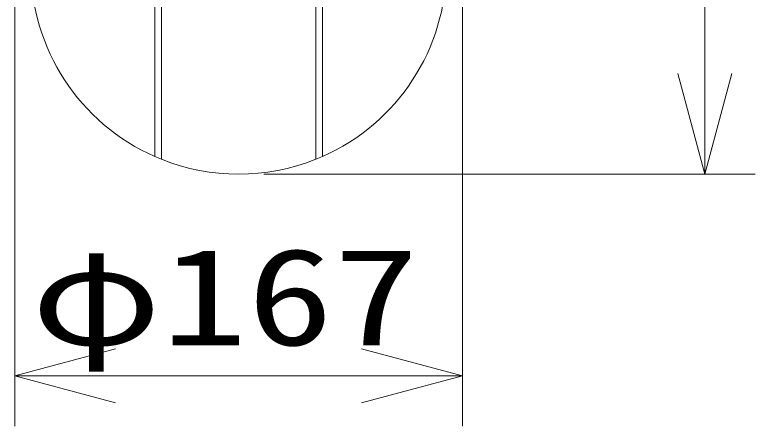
# Model space of a CAD drawing. Units: millimetres on the paper. Extents: x -62 to 64, y -59 to 59.
# Drawn here: x -23.3 to -4.95, y 11.52 to 21.72 of the extents above; entities that cross this region are included whole.
import ezdxf
from ezdxf.enums import TextEntityAlignment as Align

# ---------------------------------------------------------------- set-up
doc = ezdxf.new("R2010")
doc.units = ezdxf.units.MM
for name, color, linetype, lineweight in [('0-2_GAIKEI', 4, 'Continuous', 9), ('0-3_0', 7, 'Continuous', 9), ('0-4_SUNPO', 7, 'Continuous', 9)]:
    doc.layers.add(name, color=color, linetype=linetype, lineweight=lineweight)
doc.styles.add('ＭＳ ゴシック', font='')
doc.styles.get('ＭＳ ゴシック').set_extended_font_data('MS Gothic')

# ---------------------------------------------------------------- blocks, each defined once
blk = doc.blocks.new('_Open30')
at = {"layer": '0-3_0'}
blk.add_line((0, 0), (-1, 0), dxfattribs=at)
blk.add_lwpolyline([(-1, 0.2679), (0, 0), (-1, -0.2679)], dxfattribs=at)

msp = doc.modelspace()

# ---------------------------------------------------------------- linework, layer by layer
at = {"layer": '0-2_GAIKEI'}
for p, q in [((-19.83, 25.607), (-19.83, 18.205)), ((-19.664, 25.647), (-19.664, 18.135)), ((-15.842, 18.135), (-15.842, 25.647)), ((-15.676, 18.205), (-15.676, 25.607)), ((-19.83, 18.205), (-19.83, 23.725)), ((-19.83, 19.192), (-19.83, 19.189))]:
    msp.add_line(p, q, dxfattribs=at)
at = {"layer": '0-2_GAIKEI', "color": 7}
for start, end in [(180, 246.22), (293.78, 0), (246.2201, 248.2247), (291.7753, 293.78), (248.2247, 291.7753)]:
    msp.add_arc((-17.753, 22.919), 5.151, start, end, dxfattribs=at)
at = {"layer": '0-4_SUNPO'}
for p, q in [((-6.198, 42.601), (-6.198, 20.268)), ((-23.3, 22.932), (-23.3, 11.518)), ((-12.203, 22.851), (-12.203, 11.518)), ((-17.128, 17.768), (-4.948, 17.768)), ((-20.8, 12.768), (-14.703, 12.768))]:
    msp.add_line(p, q, dxfattribs=at)

# ---------------------------------------------------------------- block references
at = {"layer": '0-4_SUNPO', "xscale": 2.5, "yscale": 2.5}
for p, rotation in [((-6.198, 17.768), 270), ((-23.3, 12.768), 180)]:
    msp.add_blockref('_Open30', p, dxfattribs=dict(at, rotation=rotation))
msp.add_blockref('_Open30', (-12.203, 12.768), dxfattribs=at)

# ---------------------------------------------------------------- texts
at = {"layer": '0-4_SUNPO', "style": 'ＭＳ ゴシック', "width": 1.3}
msp.add_text('φ167', height=2.405, dxfattribs=at).set_placement((-22.896, 12.805), align=Align.BOTTOM_LEFT)

doc.saveas('drawing.dxf')
